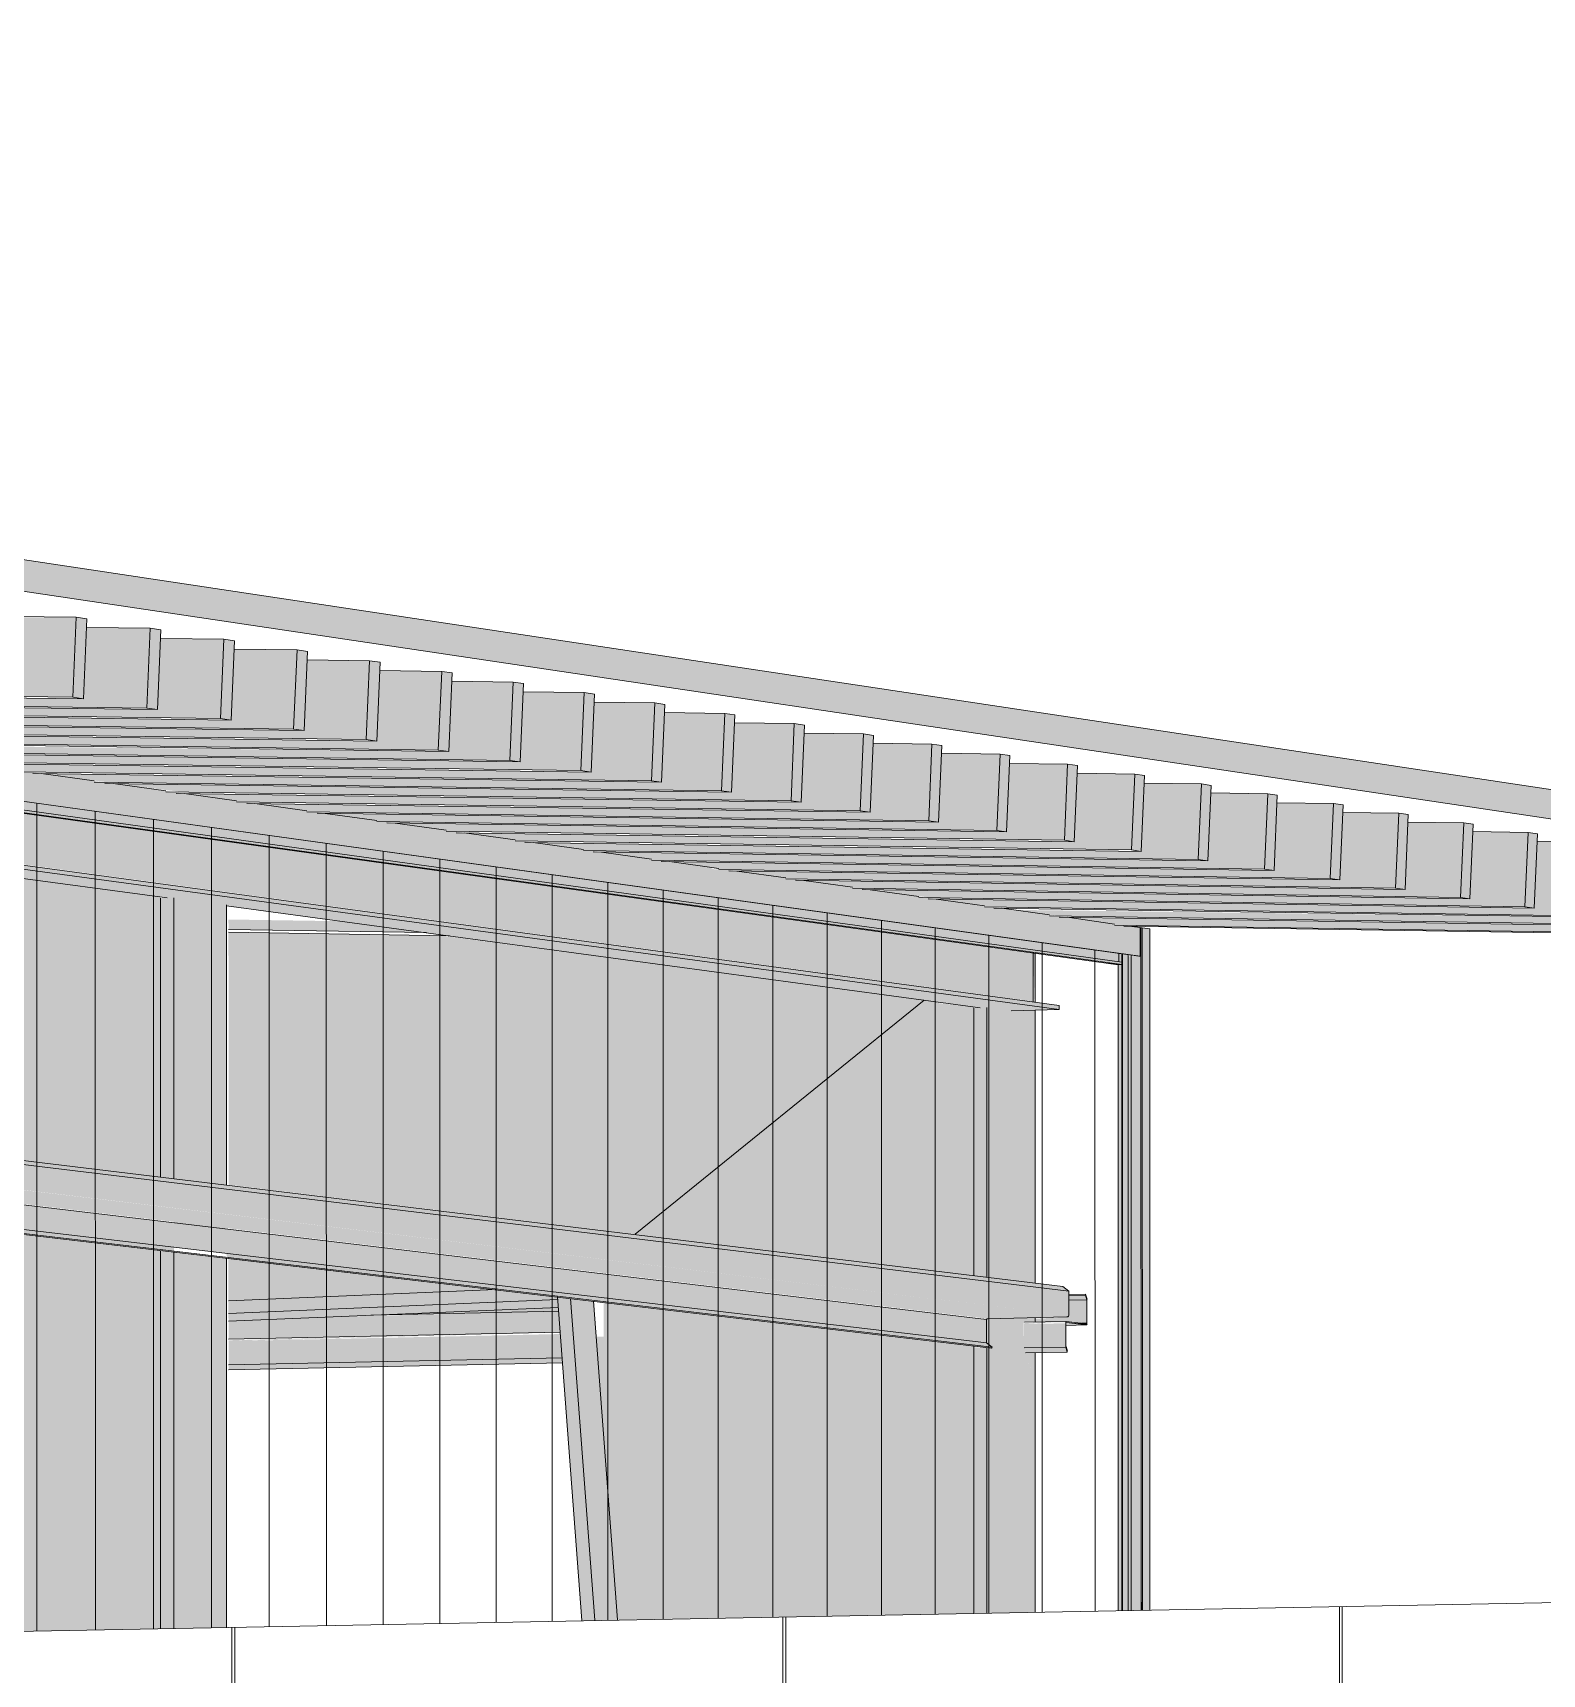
# Model space of a CAD drawing. Header units: inches. Extents: x 31156 to 31160, y -65 to 66.
# Drawn here: x 31156.5841 to 31156.61436, y 59.20596 to 59.23886 of the extents above; entities that cross this region are included whole.
import ezdxf

# ---------------------------------------------------------------- set-up
doc = ezdxf.new("R2010")
doc.units = ezdxf.units.IN
doc.header["$MEASUREMENT"] = 0
for name, color, linetype, lineweight in [('A-GLAZ-CURT', 52, 'Continuous', 9), ('A-GLAZ-CWMG', 51, 'Continuous', 9), ('A-ROOF', 132, 'Continuous', 13), ('A-WALL', 113, 'Continuous', 13), ('A-WALL-PATT', 111, 'Continuous', 13), ('L-SITE-WALL', 31, 'Continuous', 13), ('S-BEAM', 12, 'Continuous', 9), ('S-COLS', 52, 'Continuous', 9)]:
    doc.layers.add(name, color=color, linetype=linetype, lineweight=lineweight)

# ---------------------------------------------------------------- blocks, each defined once
blk = doc.blocks.new('FP_12-Looking North East')
at = {"layer": 'A-WALL-PATT', "lineweight": 9}
for p, q in [((31156.58418, 59.206831), (31156.584178, 59.223423)), ((31156.585354, 59.206853), (31156.585353, 59.22326)), ((31156.586522, 59.206875), (31156.58652, 59.223098)), ((31156.587683, 59.206897), (31156.587682, 59.222937)), ((31156.588838, 59.206919), (31156.588836, 59.222777)), ((31156.589986, 59.20694), (31156.589984, 59.222618)), ((31156.591127, 59.206962), (31156.591125, 59.22246)), ((31156.592262, 59.206983), (31156.59226, 59.222302)), ((31156.593391, 59.207005), (31156.593389, 59.222146)), ((31156.594513, 59.207026), (31156.594511, 59.22199)), ((31156.595629, 59.207047), (31156.595627, 59.221835)), ((31156.596739, 59.207068), (31156.596737, 59.221681)), ((31156.597842, 59.207089), (31156.597841, 59.221528)), ((31156.59894, 59.20711), (31156.598938, 59.221376)), ((31156.600031, 59.20713), (31156.60003, 59.221225)), ((31156.601116, 59.207151), (31156.601115, 59.221074)), ((31156.602196, 59.207171), (31156.602194, 59.220925)), ((31156.603269, 59.207191), (31156.603268, 59.220776)), ((31156.604337, 59.207212), (31156.604336, 59.220628)), ((31156.605399, 59.207232), (31156.605397, 59.22048))]:
    blk.add_line(p, q, dxfattribs=at)
blk = doc.blocks.new('FP_19-Looking North East')
at = {"layer": 'A-WALL-PATT', "lineweight": 9}
for p, q in [((31156.599139, 59.19633), (31156.599138, 59.207108)), ((31156.599197, 59.196387), (31156.599196, 59.207109)), ((31156.6103, 59.19654), (31156.610299, 59.207316)), ((31156.610358, 59.196484), (31156.610357, 59.207317)), ((31156.588092, 59.196234), (31156.588091, 59.206901)), ((31156.588149, 59.19618), (31156.588148, 59.206902))]:
    blk.add_line(p, q, dxfattribs=at)

msp = doc.modelspace()

# ---------------------------------------------------------------- hatches: boundary and pattern name
at = {"layer": 'A-GLAZ-CWMG', "lineweight": 5}
for points in [[(31156.605873, 59.220197), (31156.605873, 59.22041), (31156.246581, 59.270263), (31156.246581, 59.271184), (31156.246445, 59.271204), (31156.246446, 59.269843), (31156.604742, 59.220354)], [(31156.606304, 59.220355), (31156.606304, 59.220927), (31156.598019, 59.222088), (31156.597712, 59.2221), (31156.597712, 59.222131), (31156.540932, 59.23009), (31156.54061, 59.230093), (31156.54061, 59.230135), (31156.476231, 59.239131), (31156.476184, 59.239138), (31156.476184, 59.239165), (31156.431071, 59.245459), (31156.430894, 59.245484), (31156.430894, 59.245513), (31156.39032, 59.251168), (31156.390151, 59.251192), (31156.390151, 59.251223), (31156.387141, 59.251614), (31156.387043, 59.251634), (31156.387043, 59.251659), (31156.383929, 59.252064), (31156.383814, 59.25208), (31156.383814, 59.252111), (31156.380683, 59.252519), (31156.380595, 59.252531), (31156.380595, 59.252562), (31156.377402, 59.252978), (31156.377343, 59.253001), (31156.377343, 59.253018), (31156.374055, 59.253447), (31156.373891, 59.25347), (31156.373876, 59.253504), (31156.367426, 59.254376), (31156.367374, 59.254387), (31156.367374, 59.254415), (31156.364085, 59.254844), (31156.36398, 59.254867), (31156.36398, 59.254891), (31156.361278, 59.25527), (31156.361048, 59.25527), (31156.360548, 59.255353), (31156.360548, 59.255372), (31156.357815, 59.255755), (31156.357584, 59.255755), (31156.357078, 59.255843), (31156.357078, 59.255859), (31156.354314, 59.256246), (31156.354082, 59.256246), (31156.353571, 59.256339), (31156.353571, 59.25635), (31156.350774, 59.256742), (31156.350357, 59.256767), (31156.350024, 59.256841), (31156.350024, 59.256847), (31156.347195, 59.257244), (31156.346831, 59.257261), (31156.346438, 59.257348), (31156.346438, 59.25735), (31156.343575, 59.257751), (31156.343212, 59.257769), (31156.342812, 59.257825), (31156.342789, 59.257861), (31156.339915, 59.258264), (31156.33948, 59.258291), (31156.339145, 59.258338), (31156.339145, 59.258372), (31156.336213, 59.258783), (31156.335977, 59.258782), (31156.335436, 59.258858), (31156.335436, 59.258892), (31156.33247, 59.259308), (31156.332232, 59.259307), (31156.331685, 59.259384), (31156.331685, 59.259418), (31156.328683, 59.259838), (31156.328445, 59.259838), (31156.327892, 59.259915), (31156.327892, 59.259949), (31156.324853, 59.260375), (31156.324613, 59.260374), (31156.324054, 59.260453), (31156.324054, 59.260487), (31156.320978, 59.260918), (31156.320738, 59.260917), (31156.320172, 59.260997), (31156.320172, 59.261031), (31156.316923, 59.261467), (31156.316817, 59.261467), (31156.316245, 59.261547), (31156.316245, 59.261582), (31156.313092, 59.262024), (31156.312851, 59.262022), (31156.312271, 59.262104), (31156.312271, 59.262139), (31156.30908, 59.262586), (31156.308837, 59.262585), (31156.308161, 59.262679), (31156.308161, 59.262715), (31156.30502, 59.263155), (31156.304776, 59.263154), (31156.304183, 59.263237), (31156.304183, 59.263272), (31156.300911, 59.263731), (31156.300667, 59.26373), (31156.300066, 59.263814), (31156.300066, 59.263849), (31156.296753, 59.264314), (31156.296508, 59.264312), (31156.2959, 59.264397), (31156.2959, 59.264433), (31156.292545, 59.264904), (31156.292299, 59.264902), (31156.291684, 59.264988), (31156.291684, 59.265024), (31156.288286, 59.2655), (31156.288039, 59.265499), (31156.287416, 59.265586), (31156.287416, 59.265622), (31156.283975, 59.266105), (31156.283726, 59.266103), (31156.283096, 59.266191), (31156.283096, 59.266228), (31156.27961, 59.266716), (31156.279361, 59.266715), (31156.278723, 59.266804), (31156.278723, 59.266841), (31156.275192, 59.267336), (31156.274942, 59.267334), (31156.274296, 59.267424), (31156.274296, 59.267461), (31156.270719, 59.267963), (31156.270468, 59.267961), (31156.269814, 59.268052), (31156.269814, 59.268089), (31156.266189, 59.268598), (31156.265937, 59.268595), (31156.265276, 59.268688), (31156.265276, 59.268726), (31156.261603, 59.26924), (31156.26135, 59.269238), (31156.26068, 59.269332), (31156.26068, 59.26937), (31156.256958, 59.269891), (31156.256704, 59.269889), (31156.256026, 59.269984), (31156.256026, 59.270022), (31156.252254, 59.270551), (31156.252, 59.270548), (31156.251312, 59.270645), (31156.251312, 59.270683), (31156.24749, 59.271218), (31156.247234, 59.271216), (31156.246601, 59.271305), (31156.246601, 59.270239), (31156.605788, 59.220426)], [(31156.605934, 59.220186), (31156.605934, 59.220237), (31156.246445, 59.269935), (31156.246446, 59.269837), (31156.604723, 59.220354)], [(31156.606066, 59.207244), (31156.606455, 59.207252), (31156.606453, 59.220887), (31156.606305, 59.220896), (31156.606274, 59.220355), (31156.606064, 59.220354), (31156.606065, 59.20764)], [(31156.606348, 59.20725), (31156.606499, 59.207252), (31156.606498, 59.2209), (31156.606346, 59.220921), (31156.606348, 59.20764)], [(31156.606455, 59.207252), (31156.606483, 59.207252), (31156.606453, 59.220899), (31156.606453, 59.220887), (31156.606455, 59.20764)], [(31156.60586, 59.220184), (31156.605877, 59.220194), (31156.605477, 59.220237)], [(31156.605878, 59.207241), (31156.606066, 59.207244), (31156.606064, 59.220384), (31156.605877, 59.22041), (31156.605878, 59.20764)], [(31156.606278, 59.220354), (31156.606304, 59.220355), (31156.605933, 59.220402)], [(31156.605936, 59.207242), (31156.605949, 59.207242), (31156.605936, 59.20764)], [(31156.606322, 59.207249), (31156.606348, 59.20725), (31156.606322, 59.20764)]]:
    msp.add_hatch(color=256, dxfattribs=at).paths.add_polyline_path(points, flags=0)
h = msp.add_hatch(color=256, dxfattribs=at)
h.paths.add_polyline_path([(31156.605862, 59.207241), (31156.605936, 59.207242), (31156.605934, 59.220186), (31156.60586, 59.220184), (31156.605862, 59.20764)], flags=0)
h.paths.add_polyline_path([(31156.605934, 59.220237), (31156.605934, 59.220402), (31156.605873, 59.22041), (31156.605873, 59.220245)], flags=0)
at = {"layer": 'A-ROOF', "lineweight": 5}
msp.add_hatch(color=256, dxfattribs=at).paths.add_polyline_path([(31156.619106, 59.222424), (31156.619106, 59.223007), (31156.263376, 59.276546), (31156.263376, 59.275408), (31156.615254, 59.222998)], flags=0)
at = {"layer": 'S-BEAM', "lineweight": 5}
for points in [[(31156.604157, 59.219447), (31156.604157, 59.220421), (31156.246446, 59.269816), (31156.246447, 59.267948), (31156.602111, 59.219724)], [(31156.604681, 59.219283), (31156.604681, 59.219363), (31156.246446, 59.267925), (31156.246447, 59.267769), (31156.602109, 59.219631)], [(31156.603581, 59.219256), (31156.604681, 59.219283), (31156.246446, 59.267769), (31156.246448, 59.267433), (31156.295283, 59.260845), (31156.295486, 59.260855), (31156.298583, 59.260438), (31156.298587, 59.260399), (31156.34197, 59.254547), (31156.34217, 59.254555), (31156.344862, 59.254192), (31156.344867, 59.254156), (31156.382807, 59.249038), (31156.382993, 59.249046), (31156.385364, 59.248707), (31156.38537, 59.248693), (31156.603235, 59.219303)], [(31156.604873, 59.213641), (31156.604753, 59.213736), (31156.405446, 59.237875), (31156.405452, 59.237752), (31156.602107, 59.213975)], [(31156.604873, 59.213161), (31156.604873, 59.213641), (31156.405446, 59.237753), (31156.405452, 59.237027), (31156.602107, 59.213492)], [(31156.604834, 59.213123), (31156.604873, 59.213161), (31156.405446, 59.236998), (31156.405452, 59.236961), (31156.603332, 59.213302)], [(31156.603241, 59.213088), (31156.604834, 59.213123), (31156.405446, 59.236962), (31156.405455, 59.236623), (31156.603224, 59.21309)], [(31156.603224, 59.212604), (31156.603224, 59.213073), (31156.40545, 59.236597), (31156.405455, 59.235889), (31156.602176, 59.212727)], [(31156.5849, 59.225543), (31156.584968, 59.227147), (31156.583683, 59.227145), (31156.583623, 59.225728), (31156.5709, 59.22589), (31156.571948, 59.225715), (31156.584498, 59.225548)], [(31156.586387, 59.225328), (31156.586455, 59.226927), (31156.585181, 59.226943), (31156.58512, 59.225512), (31156.572428, 59.225676), (31156.573473, 59.225501), (31156.585188, 59.225344)], [(31156.587864, 59.225115), (31156.587932, 59.226708), (31156.586666, 59.226724), (31156.586606, 59.225298), (31156.573946, 59.225463), (31156.574987, 59.225289), (31156.586674, 59.225131)], [(31156.58933, 59.224904), (31156.589398, 59.226491), (31156.588141, 59.226507), (31156.588081, 59.225085), (31156.575452, 59.225252), (31156.576491, 59.225079), (31156.588892, 59.22491)], [(31156.590786, 59.224694), (31156.590853, 59.226276), (31156.589606, 59.226292), (31156.589545, 59.224874), (31156.576948, 59.225042), (31156.577984, 59.224869), (31156.588896, 59.22472)], [(31156.592231, 59.224486), (31156.592298, 59.226062), (31156.591059, 59.226078), (31156.590999, 59.224665), (31156.578433, 59.224834), (31156.579466, 59.224662), (31156.591067, 59.224502)], [(31156.593665, 59.224279), (31156.593732, 59.225849), (31156.592503, 59.225865), (31156.592443, 59.224456), (31156.580141, 59.224595), (31156.580938, 59.224456), (31156.593285, 59.224285)], [(31156.59509, 59.224074), (31156.595157, 59.225638), (31156.593936, 59.225655), (31156.593876, 59.22425), (31156.581372, 59.224422), (31156.582426, 59.224251), (31156.593943, 59.22409)], [(31156.596504, 59.22387), (31156.596571, 59.225429), (31156.595359, 59.225445), (31156.595299, 59.224045), (31156.582826, 59.224218), (31156.584007, 59.224045), (31156.595366, 59.223886)], [(31156.597909, 59.223668), (31156.597975, 59.225221), (31156.596772, 59.225237), (31156.596712, 59.223841), (31156.584272, 59.224016), (31156.585575, 59.223842), (31156.597678, 59.223671)], [(31156.599303, 59.223467), (31156.599369, 59.225015), (31156.598175, 59.225031), (31156.598115, 59.223639), (31156.585711, 59.223814), (31156.587129, 59.22364), (31156.598181, 59.223483)], [(31156.600688, 59.223267), (31156.600754, 59.22481), (31156.599567, 59.224826), (31156.599508, 59.223438), (31156.587139, 59.223614), (31156.588142, 59.223446), (31156.599574, 59.223283)], [(31156.602063, 59.223069), (31156.602129, 59.224606), (31156.600951, 59.224622), (31156.600891, 59.223239), (31156.588558, 59.223415), (31156.589552, 59.223249), (31156.600957, 59.223085)], [(31156.603429, 59.222872), (31156.603494, 59.224404), (31156.602324, 59.22442), (31156.602265, 59.223041), (31156.589966, 59.223218), (31156.590953, 59.223052), (31156.602331, 59.222888)], [(31156.604784, 59.222677), (31156.60485, 59.224203), (31156.603688, 59.224219), (31156.603629, 59.222844), (31156.591365, 59.223022), (31156.592345, 59.222858), (31156.603695, 59.222693)], [(31156.606131, 59.222483), (31156.606196, 59.224004), (31156.605042, 59.22402), (31156.604984, 59.222649), (31156.592755, 59.222827), (31156.593726, 59.222664), (31156.605049, 59.222499)], [(31156.607468, 59.22229), (31156.607533, 59.223806), (31156.606388, 59.223822), (31156.606329, 59.222455), (31156.594135, 59.222633), (31156.595099, 59.222472), (31156.606469, 59.222305)], [(31156.608796, 59.222099), (31156.608861, 59.223609), (31156.607723, 59.223625), (31156.607665, 59.222263), (31156.595505, 59.222441), (31156.596461, 59.222281), (31156.60773, 59.222115)], [(31156.610115, 59.221909), (31156.61018, 59.223414), (31156.60905, 59.22343), (31156.608992, 59.222072), (31156.596866, 59.222251), (31156.597844, 59.222098), (31156.597712, 59.222093), (31156.609056, 59.221924)], [(31156.611425, 59.22172), (31156.61149, 59.22322), (31156.610368, 59.223236), (31156.610309, 59.221882), (31156.598217, 59.222061), (31156.599159, 59.221903), (31156.610374, 59.221736)], [(31156.612727, 59.221532), (31156.612791, 59.223027), (31156.611676, 59.223043), (31156.611618, 59.221693), (31156.59956, 59.221873), (31156.600495, 59.221716), (31156.611682, 59.221548)], [(31156.614019, 59.221346), (31156.614083, 59.222836), (31156.612976, 59.222852), (31156.612918, 59.221506), (31156.600893, 59.221686), (31156.602105, 59.221526), (31156.612982, 59.221362)], [(31156.615302, 59.221161), (31156.615366, 59.222646), (31156.614267, 59.222662), (31156.614209, 59.22132), (31156.602218, 59.2215), (31156.603221, 59.221344), (31156.615255, 59.221162)], [(31156.616577, 59.220977), (31156.616641, 59.222457), (31156.615549, 59.222473), (31156.615491, 59.221135), (31156.603775, 59.221282), (31156.604677, 59.221159), (31156.615555, 59.220993)], [(31156.617843, 59.220795), (31156.617907, 59.22227), (31156.616822, 59.222286), (31156.616765, 59.220951), (31156.60484, 59.221133), (31156.605933, 59.220977), (31156.616828, 59.220811)], [(31156.591993, 59.220827), (31156.59032, 59.221054), (31156.588021, 59.221089), (31156.588028, 59.220888), (31156.590607, 59.220848)], [(31156.604159, 59.219435), (31156.604157, 59.219447), (31156.604157, 59.219435)], [(31156.604812, 59.212954), (31156.60523, 59.212963), (31156.604811, 59.213012)], [(31156.60523, 59.212963), (31156.60523, 59.212985), (31156.604821, 59.213012)], [(31156.60523, 59.212985), (31156.60523, 59.213), (31156.605218, 59.212987)]]:
    msp.add_hatch(color=256, dxfattribs=at).paths.add_polyline_path(points, flags=0)
h = msp.add_hatch(color=256, dxfattribs=at)
h.paths.add_polyline_path([(31156.603336, 59.212515), (31156.603224, 59.212604), (31156.587982, 59.214398), (31156.587988, 59.214319), (31156.603224, 59.212528)], flags=0)
h.paths.add_polyline_path([(31156.586929, 59.214444), (31156.586928, 59.214523), (31156.570356, 59.216474), (31156.570362, 59.216391), (31156.586927, 59.214444)], flags=0)
h.paths.add_polyline_path([(31156.569209, 59.216527), (31156.569208, 59.216609), (31156.551129, 59.218738), (31156.551135, 59.218651), (31156.569208, 59.216527)], flags=0)
h.paths.add_polyline_path([(31156.549875, 59.218799), (31156.549875, 59.218885), (31156.530073, 59.221217), (31156.530079, 59.221127), (31156.549874, 59.2188)], flags=0)
h.paths.add_polyline_path([(31156.528697, 59.221289), (31156.528696, 59.221379), (31156.506913, 59.223944), (31156.506919, 59.223849), (31156.528696, 59.221289)], flags=0)
h.paths.add_polyline_path([(31156.505396, 59.224028), (31156.505396, 59.224122), (31156.481319, 59.226957), (31156.481324, 59.226858), (31156.505396, 59.224028)], flags=0)
h.paths.add_polyline_path([(31156.479638, 59.227056), (31156.479637, 59.227155), (31156.452884, 59.230305), (31156.452889, 59.2302), (31156.479637, 59.227056)], flags=0)
h.paths.add_polyline_path([(31156.451011, 59.230421), (31156.45101, 59.230526), (31156.421107, 59.234047), (31156.421112, 59.233935), (31156.45101, 59.230421)], flags=0)
h.paths.add_polyline_path([(31156.419008, 59.234183), (31156.419007, 59.234294), (31156.40545, 59.23589), (31156.405455, 59.235776), (31156.419007, 59.234183)], flags=0)
h = msp.add_hatch(color=256, dxfattribs=at)
h.paths.add_polyline_path([(31156.603224, 59.213073), (31156.603224, 59.21309), (31156.603094, 59.213088)], flags=0)
h.paths.add_polyline_path([(31156.586929, 59.215011), (31156.586928, 59.215029), (31156.586928, 59.215011)], flags=0)
h.paths.add_polyline_path([(31156.569209, 59.217119), (31156.569208, 59.217138), (31156.569208, 59.217119)], flags=0)
h.paths.add_polyline_path([(31156.549876, 59.219418), (31156.549875, 59.219438), (31156.549875, 59.219418)], flags=0)
h.paths.add_polyline_path([(31156.528697, 59.221937), (31156.528696, 59.221958), (31156.528696, 59.221937)], flags=0)
h.paths.add_polyline_path([(31156.505397, 59.224709), (31156.505396, 59.224731), (31156.505396, 59.224709)], flags=0)
h.paths.add_polyline_path([(31156.479638, 59.227773), (31156.479637, 59.227796), (31156.479637, 59.227773)], flags=0)
h.paths.add_polyline_path([(31156.451011, 59.231178), (31156.45101, 59.231202), (31156.45101, 59.231178)], flags=0)
h.paths.add_polyline_path([(31156.419008, 59.234984), (31156.419007, 59.23501), (31156.419007, 59.234984)], flags=0)
h = msp.add_hatch(color=256, dxfattribs=at)
h.paths.add_polyline_path([(31156.603322, 59.212498), (31156.603336, 59.212515), (31156.601373, 59.212727)], flags=0)
h.paths.add_polyline_path([(31156.586929, 59.214424), (31156.586927, 59.214444), (31156.586927, 59.214424)], flags=0)
h.paths.add_polyline_path([(31156.569209, 59.216506), (31156.569208, 59.216527), (31156.569208, 59.216506)], flags=0)
h.paths.add_polyline_path([(31156.549875, 59.218778), (31156.549874, 59.2188), (31156.549874, 59.218778)], flags=0)
h.paths.add_polyline_path([(31156.528697, 59.221266), (31156.528696, 59.221289), (31156.528696, 59.221266)], flags=0)
h.paths.add_polyline_path([(31156.505493, 59.223993), (31156.505492, 59.224017), (31156.501103, 59.224509)], flags=0)
h.paths.add_polyline_path([(31156.479638, 59.227031), (31156.479637, 59.227056), (31156.479637, 59.227031)], flags=0)
h.paths.add_polyline_path([(31156.451011, 59.230395), (31156.45101, 59.230421), (31156.45101, 59.230395)], flags=0)
h.paths.add_polyline_path([(31156.419008, 59.234155), (31156.419007, 59.234183), (31156.419007, 59.234155)], flags=0)
at = {"layer": 'S-BEAM'}
for points in [[(31156.585116, 59.225511), (31156.585184, 59.227115), (31156.584968, 59.227145), (31156.5849, 59.225543)], [(31156.586602, 59.225297), (31156.58667, 59.226895), (31156.586455, 59.226927), (31156.586387, 59.225328)], [(31156.588077, 59.225085), (31156.588145, 59.226677), (31156.587932, 59.226708), (31156.587864, 59.225115)], [(31156.589542, 59.224874), (31156.589609, 59.22646), (31156.589398, 59.226491), (31156.58933, 59.224904)], [(31156.590996, 59.224664), (31156.591063, 59.226244), (31156.590853, 59.226276), (31156.590786, 59.224694)], [(31156.592439, 59.224456), (31156.592507, 59.226031), (31156.592298, 59.226062), (31156.592231, 59.224486)], [(31156.593873, 59.224249), (31156.59394, 59.225819), (31156.593732, 59.225849), (31156.593665, 59.224279)], [(31156.595296, 59.224044), (31156.595362, 59.225608), (31156.595157, 59.225638), (31156.59509, 59.224074)], [(31156.596709, 59.223841), (31156.596775, 59.225399), (31156.596571, 59.225429), (31156.596504, 59.22387)], [(31156.598112, 59.223639), (31156.598178, 59.225191), (31156.597975, 59.225221), (31156.597909, 59.223668)], [(31156.599505, 59.223438), (31156.599571, 59.224985), (31156.599369, 59.225015), (31156.599303, 59.223467)], [(31156.600888, 59.223238), (31156.600954, 59.22478), (31156.600754, 59.22481), (31156.600688, 59.223267)], [(31156.602262, 59.22304), (31156.602328, 59.224577), (31156.602129, 59.224606), (31156.602063, 59.223069)], [(31156.603626, 59.222844), (31156.603691, 59.224375), (31156.603494, 59.224404), (31156.603429, 59.222872)], [(31156.60498, 59.222649), (31156.605046, 59.224174), (31156.60485, 59.224203), (31156.604784, 59.222677)], [(31156.606326, 59.222455), (31156.606391, 59.223975), (31156.606196, 59.224004), (31156.606131, 59.222483)], [(31156.607662, 59.222262), (31156.607727, 59.223777), (31156.607533, 59.223806), (31156.607468, 59.22229)], [(31156.608988, 59.222071), (31156.609053, 59.223581), (31156.608861, 59.223609), (31156.608796, 59.222099)], [(31156.610306, 59.221881), (31156.610371, 59.223386), (31156.61018, 59.223414), (31156.610115, 59.221909)], [(31156.611615, 59.221693), (31156.611679, 59.223192), (31156.61149, 59.22322), (31156.611425, 59.22172)], [(31156.612915, 59.221505), (31156.612979, 59.223), (31156.612791, 59.223027), (31156.612727, 59.221532)], [(31156.614206, 59.221319), (31156.61427, 59.222809), (31156.614083, 59.222836), (31156.614019, 59.221346)]]:
    msp.add_hatch(color=256, dxfattribs=at).paths.add_polyline_path(points, flags=0)
at = {"layer": 'S-BEAM', "lineweight": 5}
h = msp.add_hatch(color=256, dxfattribs=at)
h.paths.add_polyline_path([(31156.462378, 59.210664), (31156.466524, 59.210844), (31156.468208, 59.213275), (31156.453785, 59.212633), (31156.453785, 59.212411), (31156.45374, 59.212473), (31156.453719, 59.212608), (31156.453699, 59.212447), (31156.45371, 59.212418), (31156.453695, 59.212355), (31156.453604, 59.212321), (31156.453595, 59.212271), (31156.453586, 59.212242), (31156.453663, 59.212224), (31156.453663, 59.211845), (31156.453902, 59.211835), (31156.453869, 59.211528), (31156.45375, 59.211526), (31156.45375, 59.211449), (31156.453663, 59.211427), (31156.453679, 59.21142), (31156.462362, 59.210666)], flags=0)
h.paths.add_polyline_path([(31156.46662, 59.210848), (31156.470404, 59.211013), (31156.470237, 59.213365), (31156.468304, 59.213279), (31156.466713, 59.210982)], flags=0)
h.paths.add_polyline_path([(31156.453481, 59.211437), (31156.453468, 59.211452), (31156.45348, 59.211437)], flags=0)
h.paths.add_polyline_path([(31156.453393, 59.211444), (31156.453393, 59.211518), (31156.453129, 59.211512), (31156.453155, 59.211465)], flags=0)
h.paths.add_polyline_path([(31156.481531, 59.211495), (31156.489974, 59.211862), (31156.490651, 59.213205), (31156.482874, 59.213928), (31156.481531, 59.213868), (31156.481531, 59.212248)], flags=0)
h.paths.add_polyline_path([(31156.453916, 59.211529), (31156.453874, 59.211571), (31156.45389, 59.211552), (31156.453911, 59.211534)], flags=0)
h.paths.add_polyline_path([(31156.453129, 59.211864), (31156.453481, 59.211875), (31156.453501, 59.21224), (31156.453485, 59.212265), (31156.453431, 59.212282), (31156.453405, 59.212374), (31156.453321, 59.212404), (31156.453323, 59.212434), (31156.453356, 59.212443), (31156.453352, 59.212613), (31156.453307, 59.212611), (31156.453197, 59.212498), (31156.453129, 59.212461), (31156.453129, 59.211875)], flags=0)
h.paths.add_polyline_path([(31156.49051, 59.211885), (31156.495996, 59.212123), (31156.495102, 59.212791), (31156.491152, 59.213159), (31156.490591, 59.212045)], flags=0)
h.paths.add_polyline_path([(31156.496082, 59.212126), (31156.496244, 59.212134), (31156.496204, 59.212689), (31156.495206, 59.212782), (31156.49592, 59.212247)], flags=0)
h.paths.add_polyline_path([(31156.453762, 59.21233), (31156.453768, 59.212411), (31156.453785, 59.212391)], flags=0)
h.paths.add_polyline_path([(31156.453597, 59.212454), (31156.453624, 59.212456), (31156.453597, 59.212456)], flags=0)
h.paths.add_polyline_path([(31156.453469, 59.212567), (31156.453479, 59.21257), (31156.453469, 59.21257)], flags=0)
h.paths.add_polyline_path([(31156.453517, 59.212568), (31156.453624, 59.21257), (31156.453595, 59.212624), (31156.453517, 59.212621), (31156.453517, 59.21257)], flags=0)
h.paths.add_polyline_path([(31156.553871, 59.214634), (31156.56025, 59.21491), (31156.560068, 59.217367), (31156.551217, 59.216972), (31156.551223, 59.214924)], flags=0)
h.paths.add_polyline_path([(31156.570399, 59.215351), (31156.576754, 59.215626), (31156.570399, 59.216377), (31156.570399, 59.215448)], flags=0)
h.paths.add_polyline_path([(31156.540712, 59.216077), (31156.540681, 59.216503), (31156.538018, 59.216372), (31156.54039, 59.216112)], flags=0)
h.paths.add_polyline_path([(31156.580577, 59.216669), (31156.585951, 59.221635), (31156.575782, 59.223009), (31156.570399, 59.223088), (31156.570406, 59.217907), (31156.578051, 59.216977), (31156.577986, 59.217871), (31156.578239, 59.218079), (31156.578818, 59.218007), (31156.578901, 59.216873), (31156.580164, 59.216719)], flags=0)
h = msp.add_hatch(color=256, dxfattribs=at)
h.paths.add_polyline_path([(31156.468918, 59.210175), (31156.47049, 59.210209), (31156.470462, 59.210605), (31156.466335, 59.210399), (31156.467151, 59.210328)], flags=0)
h.paths.add_polyline_path([(31156.466247, 59.210407), (31156.466254, 59.210423), (31156.46612, 59.210418)], flags=0)
h.paths.add_polyline_path([(31156.481561, 59.210446), (31156.489376, 59.210617), (31156.489791, 59.21144), (31156.481561, 59.211084), (31156.481561, 59.210609)], flags=0)
h.paths.add_polyline_path([(31156.489904, 59.210624), (31156.496375, 59.210763), (31156.496306, 59.211721), (31156.490326, 59.211463), (31156.489925, 59.210667)], flags=0)
h.paths.add_polyline_path([(31156.507121, 59.210992), (31156.513144, 59.211121), (31156.50712, 59.211681), (31156.507121, 59.21128)], flags=0)
h.paths.add_polyline_path([(31156.57044, 59.212705), (31156.578379, 59.21304), (31156.578217, 59.215258), (31156.57044, 59.214922), (31156.57044, 59.212729)], flags=0)
h.paths.add_polyline_path([(31156.588023, 59.213446), (31156.593382, 59.213672), (31156.588023, 59.214305), (31156.588023, 59.2135)], flags=0)
h.paths.add_polyline_path([(31156.560362, 59.213931), (31156.560314, 59.214485), (31156.556721, 59.21433), (31156.560314, 59.213936)], flags=0)
h.paths.add_polyline_path([(31156.597058, 59.214673), (31156.602257, 59.219436), (31156.592304, 59.220767), (31156.588023, 59.220833), (31156.58803, 59.215772), (31156.58897, 59.215657)], flags=0)
h = msp.add_hatch(color=256, dxfattribs=at)
h.paths.add_polyline_path([(31156.466697, 59.210127), (31156.468899, 59.210174), (31156.466332, 59.210397), (31156.466177, 59.210173), (31156.466253, 59.210166)], flags=0)
h.paths.add_polyline_path([(31156.466089, 59.21018), (31156.466245, 59.210405), (31156.466104, 59.210417), (31156.464385, 59.210328), (31156.464572, 59.210312)], flags=0)
h.paths.add_polyline_path([(31156.570439, 59.212456), (31156.578396, 59.212791), (31156.578377, 59.21304), (31156.570439, 59.212705), (31156.570439, 59.212509)], flags=0)
h.paths.add_polyline_path([(31156.588022, 59.213195), (31156.594948, 59.213487), (31156.593381, 59.213672), (31156.588022, 59.213446), (31156.588022, 59.21321)], flags=0)
h = msp.add_hatch(color=256, dxfattribs=at)
h.paths.add_polyline_path([(31156.570441, 59.212348), (31156.575259, 59.212521), (31156.576304, 59.212547), (31156.578409, 59.212635), (31156.578396, 59.212791), (31156.570439, 59.212456), (31156.570441, 59.212366)], flags=0)
h.paths.add_polyline_path([(31156.588025, 59.213038), (31156.594638, 59.213316), (31156.594624, 59.213473), (31156.588022, 59.213195), (31156.588024, 59.213074)], flags=0)
h = msp.add_hatch(color=256, dxfattribs=at)
h.paths.add_polyline_path([(31156.575825, 59.212414), (31156.578422, 59.21247), (31156.57841, 59.212635), (31156.575825, 59.212521)], flags=0)
h.paths.add_polyline_path([(31156.588025, 59.212675), (31156.594676, 59.212817), (31156.594644, 59.213239), (31156.590055, 59.213124), (31156.588025, 59.213038), (31156.588025, 59.212728)], flags=0)
h.paths.add_polyline_path([(31156.605129, 59.212997), (31156.605234, 59.213), (31156.605234, 59.213468), (31156.604876, 59.21346), (31156.604857, 59.213128), (31156.604837, 59.213123), (31156.6042, 59.213087), (31156.604206, 59.213021), (31156.605006, 59.213012)], flags=0)
h = msp.add_hatch(color=256, dxfattribs=at)
h.paths.add_polyline_path([(31156.59088, 59.213158), (31156.594644, 59.213239), (31156.594638, 59.213316), (31156.590979, 59.213162)], flags=0)
h.paths.add_polyline_path([(31156.604876, 59.21346), (31156.605234, 59.213468), (31156.605206, 59.213562), (31156.604876, 59.213555)], flags=0)
h = msp.add_hatch(color=256, dxfattribs=at)
h.paths.add_polyline_path([(31156.57623, 59.211915), (31156.578458, 59.211962), (31156.578423, 59.212434), (31156.574214, 59.212312), (31156.575098, 59.212184), (31156.576082, 59.211961)], flags=0)
h.paths.add_polyline_path([(31156.588024, 59.212164), (31156.594713, 59.212306), (31156.594678, 59.212781), (31156.588024, 59.212639)], flags=0)
h.paths.add_polyline_path([(31156.603977, 59.212502), (31156.604811, 59.212519), (31156.604811, 59.212997), (31156.603977, 59.21298), (31156.603977, 59.212728)], flags=0)
h = msp.add_hatch(color=256, dxfattribs=at)
h.paths.add_polyline_path([(31156.575258, 59.212366), (31156.578421, 59.212465), (31156.578421, 59.21247), (31156.575258, 59.212383)], flags=0)
h.paths.add_polyline_path([(31156.588024, 59.212639), (31156.594675, 59.212813), (31156.594675, 59.212817), (31156.588024, 59.212656)], flags=0)
h.paths.add_polyline_path([(31156.603977, 59.21298), (31156.604816, 59.21303), (31156.604821, 59.213034), (31156.603978, 59.212998)], flags=0)
h = msp.add_hatch(color=256, dxfattribs=at)
h.paths.add_polyline_path([(31156.576535, 59.211821), (31156.578465, 59.211862), (31156.578458, 59.211962), (31156.576286, 59.211898), (31156.576443, 59.21185)], flags=0)
h.paths.add_polyline_path([(31156.588024, 59.212064), (31156.594721, 59.212205), (31156.594713, 59.212306), (31156.588024, 59.212164)], flags=0)
h.paths.add_polyline_path([(31156.604007, 59.212401), (31156.604842, 59.212418), (31156.604811, 59.212519), (31156.603978, 59.212498)], flags=0)
at = {"layer": 'S-COLS', "lineweight": 5}
h = msp.add_hatch(color=256, dxfattribs=at)
h.paths.add_polyline_path([(31156.583002, 59.20681), (31156.586661, 59.206878), (31156.586659, 59.214456), (31156.578992, 59.215362), (31156.578992, 59.214503), (31156.57928, 59.210543), (31156.579621, 59.210319), (31156.580703, 59.209483), (31156.58125, 59.209004), (31156.582058, 59.208126), (31156.582806, 59.207118), (31156.582931, 59.206921)], flags=0)
h.paths.add_polyline_path([(31156.58666, 59.215928), (31156.586659, 59.221539), (31156.58356, 59.221959), (31156.578737, 59.218017), (31156.578819, 59.216883), (31156.586659, 59.215928)], flags=0)
h = msp.add_hatch(color=256, dxfattribs=at)
h.paths.add_polyline_path([(31156.58666, 59.206878), (31156.58693, 59.206883), (31156.586929, 59.214424), (31156.586659, 59.214456), (31156.58666, 59.207025)], flags=0)
h.paths.add_polyline_path([(31156.586929, 59.215895), (31156.586928, 59.221524), (31156.586658, 59.221518), (31156.586659, 59.215928)], flags=0)
h = msp.add_hatch(color=256, dxfattribs=at)
h.paths.add_polyline_path([(31156.58693, 59.206883), (31156.587983, 59.206903), (31156.587982, 59.2143), (31156.586929, 59.214424), (31156.58693, 59.207636)], flags=0)
h.paths.add_polyline_path([(31156.587982, 59.214398), (31156.587982, 59.214904), (31156.586929, 59.215029), (31156.586929, 59.214522)], flags=0)
h.paths.add_polyline_path([(31156.587982, 59.215768), (31156.587981, 59.221382), (31156.586928, 59.221524), (31156.586929, 59.215895)], flags=0)
h = msp.add_hatch(color=256, dxfattribs=at)
h.paths.add_polyline_path([(31156.603229, 59.207191), (31156.6042, 59.207209), (31156.604199, 59.211775), (31156.603977, 59.212498), (31156.603965, 59.212997), (31156.603985, 59.213016), (31156.604199, 59.213034), (31156.604199, 59.213109), (31156.603229, 59.213088), (31156.603229, 59.2126), (31156.603322, 59.212498), (31156.603229, 59.212498), (31156.603229, 59.20764)], flags=0)
h.paths.add_polyline_path([(31156.604199, 59.211775), (31156.604199, 59.212405), (31156.604007, 59.212401)], flags=0)
h.paths.add_polyline_path([(31156.604199, 59.213804), (31156.604198, 59.219271), (31156.60354, 59.219283), (31156.603228, 59.219325), (31156.603228, 59.213921), (31156.603337, 59.213908)], flags=0)
h.paths.add_polyline_path([(31156.604198, 59.21943), (31156.604198, 59.220415), (31156.604158, 59.220421), (31156.604187, 59.219431)], flags=0)
h = msp.add_hatch(color=256, dxfattribs=at)
h.paths.add_polyline_path([(31156.595823, 59.207053), (31156.602969, 59.207186), (31156.602968, 59.21254), (31156.595548, 59.213416), (31156.595548, 59.212728), (31156.595396, 59.212728), (31156.595779, 59.20764)], flags=0)
h.paths.add_polyline_path([(31156.602969, 59.213953), (31156.602968, 59.219339), (31156.601943, 59.219447), (31156.596177, 59.21478), (31156.602968, 59.213953)], flags=0)
h = msp.add_hatch(color=256, dxfattribs=at)
h.paths.add_polyline_path([(31156.602968, 59.207186), (31156.603229, 59.207191), (31156.603224, 59.212509), (31156.602968, 59.212515), (31156.602968, 59.20764)], flags=0)
h.paths.add_polyline_path([(31156.603228, 59.213921), (31156.603228, 59.219325), (31156.602967, 59.219318), (31156.602968, 59.213953), (31156.603227, 59.213921)], flags=0)
for points in [[(31156.595108, 59.207039), (31156.595368, 59.207044), (31156.594882, 59.213495), (31156.594619, 59.213526), (31156.595063, 59.20764)], [(31156.595368, 59.207044), (31156.595823, 59.207053), (31156.595342, 59.213441), (31156.594883, 59.213483), (31156.595323, 59.20764)]]:
    msp.add_hatch(color=256, dxfattribs=at).paths.add_polyline_path(points, flags=0)

# ---------------------------------------------------------------- linework, layer by layer
at = {"layer": 'A-GLAZ-CWMG'}
for p, q in [((31156.606278, 59.220354), (31156.246559, 59.270237)), ((31156.606304, 59.220355), (31156.246601, 59.270239)), ((31156.605934, 59.220237), (31156.246445, 59.269935)), ((31156.605934, 59.220186), (31156.246445, 59.269838)), ((31156.60586, 59.220184), (31156.246445, 59.269814)), ((31156.585333, 59.223866), (31156.584269, 59.224015)), ((31156.586764, 59.223666), (31156.585708, 59.223814)), ((31156.588184, 59.223467), (31156.587136, 59.223614)), ((31156.589595, 59.223269), (31156.588555, 59.223415)), ((31156.590996, 59.223073), (31156.589964, 59.223217)), ((31156.592387, 59.222878), (31156.591363, 59.223021)), ((31156.593769, 59.222684), (31156.592752, 59.222826)), ((31156.595141, 59.222492), (31156.594132, 59.222633)), ((31156.596504, 59.222301), (31156.595502, 59.222441)), ((31156.597857, 59.222111), (31156.596863, 59.22225)), ((31156.599201, 59.221923), (31156.598215, 59.222061)), ((31156.600536, 59.221735), (31156.599557, 59.221873)), ((31156.601863, 59.22155), (31156.600891, 59.221686)), ((31156.60318, 59.221365), (31156.602215, 59.2215)), ((31156.604488, 59.221182), (31156.60353, 59.221316)), ((31156.605788, 59.220999), (31156.604837, 59.221133)), ((31156.606304, 59.220927), (31156.606135, 59.220951)), ((31156.606304, 59.220927), (31156.606304, 59.220355)), ((31156.60632, 59.22092), (31156.606346, 59.220921)), ((31156.606322, 59.207249), (31156.60632, 59.22092)), ((31156.606346, 59.220921), (31156.606498, 59.2209)), ((31156.606348, 59.20725), (31156.606346, 59.220921)), ((31156.606499, 59.207252), (31156.606498, 59.2209)), ((31156.605862, 59.207241), (31156.60586, 59.220196)), ((31156.605934, 59.220186), (31156.60586, 59.220184)), ((31156.605873, 59.220415), (31156.605873, 59.220245)), ((31156.605936, 59.207242), (31156.605934, 59.220406)), ((31156.605934, 59.220237), (31156.605934, 59.220186)), ((31156.605949, 59.207242), (31156.605948, 59.220404)), ((31156.606066, 59.207244), (31156.606064, 59.220388)), ((31156.606304, 59.220355), (31156.606278, 59.220354))]:
    msp.add_line(p, q, dxfattribs=at)
at = {"layer": 'A-ROOF'}
for p, q in [((31156.263376, 59.276546), (31156.619106, 59.223007)), ((31156.619106, 59.222424), (31156.263376, 59.275408))]:
    msp.add_line(p, q, dxfattribs=at)
at = {"layer": 'A-WALL'}
msp.add_line((31156.606125, 59.22038), (31156.606126, 59.207245), dxfattribs=at)
at = {"layer": 'L-SITE-WALL'}
msp.add_line((31156.671247, 59.208456), (31156.570526, 59.206573), dxfattribs=at)
at = {"layer": 'S-BEAM'}
for p, q in [((31156.246446, 59.267925), (31156.604681, 59.219363)), ((31156.246446, 59.267769), (31156.604681, 59.219283)), ((31156.405446, 59.237875), (31156.604753, 59.213736)), ((31156.405446, 59.237753), (31156.604873, 59.213641)), ((31156.40545, 59.236597), (31156.603224, 59.213073)), ((31156.405449, 59.235777), (31156.603336, 59.212515)), ((31156.405449, 59.235748), (31156.603322, 59.212498)), ((31156.40545, 59.23589), (31156.603224, 59.212604)), ((31156.583684, 59.227163), (31156.584968, 59.227147)), ((31156.584968, 59.227147), (31156.5849, 59.225543)), ((31156.585184, 59.227115), (31156.584968, 59.227147)), ((31156.585116, 59.225511), (31156.585184, 59.227115)), ((31156.585181, 59.226943), (31156.586455, 59.226927)), ((31156.586455, 59.226927), (31156.586387, 59.225328)), ((31156.58667, 59.226895), (31156.586455, 59.226927)), ((31156.586602, 59.225297), (31156.58667, 59.226895)), ((31156.586666, 59.226724), (31156.587932, 59.226708)), ((31156.587932, 59.226708), (31156.587864, 59.225115)), ((31156.588145, 59.226677), (31156.587932, 59.226708)), ((31156.588077, 59.225085), (31156.588145, 59.226677)), ((31156.588141, 59.226507), (31156.589398, 59.226491)), ((31156.589398, 59.226491), (31156.58933, 59.224904)), ((31156.589609, 59.22646), (31156.589398, 59.226491)), ((31156.589542, 59.224874), (31156.589609, 59.22646)), ((31156.589606, 59.226292), (31156.590853, 59.226276)), ((31156.590853, 59.226276), (31156.590786, 59.224694)), ((31156.591063, 59.226244), (31156.590853, 59.226276)), ((31156.590996, 59.224664), (31156.591063, 59.226244)), ((31156.591059, 59.226078), (31156.592298, 59.226062)), ((31156.592298, 59.226062), (31156.592231, 59.224486)), ((31156.592507, 59.226031), (31156.592298, 59.226062)), ((31156.592439, 59.224456), (31156.592507, 59.226031)), ((31156.592503, 59.225865), (31156.593732, 59.225849)), ((31156.593732, 59.225849), (31156.593665, 59.224279)), ((31156.59394, 59.225819), (31156.593732, 59.225849)), ((31156.593873, 59.224249), (31156.59394, 59.225819)), ((31156.571992, 59.225715), (31156.5849, 59.225543)), ((31156.572214, 59.225683), (31156.585116, 59.225511)), ((31156.573517, 59.225501), (31156.586387, 59.225328)), ((31156.573737, 59.22547), (31156.586602, 59.225297)), ((31156.5849, 59.225543), (31156.585116, 59.225511)), ((31156.593936, 59.225655), (31156.595157, 59.225638)), ((31156.595157, 59.225638), (31156.59509, 59.224074)), ((31156.595362, 59.225608), (31156.595157, 59.225638)), ((31156.595296, 59.224044), (31156.595362, 59.225608)), ((31156.595359, 59.225445), (31156.596571, 59.225429)), ((31156.575031, 59.225289), (31156.587864, 59.225115)), ((31156.57525, 59.225258), (31156.588077, 59.225085)), ((31156.586387, 59.225328), (31156.586602, 59.225297)), ((31156.587864, 59.225115), (31156.588077, 59.225085)), ((31156.596571, 59.225429), (31156.596504, 59.22387)), ((31156.596775, 59.225399), (31156.596571, 59.225429)), ((31156.596709, 59.223841), (31156.596775, 59.225399)), ((31156.596772, 59.225237), (31156.597975, 59.225221)), ((31156.597975, 59.225221), (31156.597909, 59.223668)), ((31156.598178, 59.225191), (31156.597975, 59.225221)), ((31156.598112, 59.223639), (31156.598178, 59.225191)), ((31156.576535, 59.225078), (31156.58933, 59.224904)), ((31156.576752, 59.225048), (31156.589542, 59.224874)), ((31156.578027, 59.224869), (31156.590786, 59.224694)), ((31156.578243, 59.224839), (31156.590996, 59.224664)), ((31156.58933, 59.224904), (31156.589542, 59.224874)), ((31156.598175, 59.225031), (31156.599369, 59.225015)), ((31156.599369, 59.225015), (31156.599303, 59.223467)), ((31156.599571, 59.224985), (31156.599369, 59.225015)), ((31156.599505, 59.223438), (31156.599571, 59.224985)), ((31156.599567, 59.224826), (31156.600754, 59.22481)), ((31156.600754, 59.22481), (31156.600688, 59.223267)), ((31156.600954, 59.22478), (31156.600754, 59.22481)), ((31156.579509, 59.224661), (31156.592231, 59.224486)), ((31156.579724, 59.224631), (31156.592439, 59.224456)), ((31156.580981, 59.224455), (31156.593665, 59.224279)), ((31156.590786, 59.224694), (31156.590996, 59.224664)), ((31156.592231, 59.224486), (31156.592439, 59.224456)), ((31156.600888, 59.223238), (31156.600954, 59.22478)), ((31156.600951, 59.224622), (31156.602129, 59.224606)), ((31156.602129, 59.224606), (31156.602063, 59.223069)), ((31156.602328, 59.224577), (31156.602129, 59.224606)), ((31156.602262, 59.22304), (31156.602328, 59.224577)), ((31156.581194, 59.224425), (31156.593873, 59.224249)), ((31156.582442, 59.22425), (31156.59509, 59.224074)), ((31156.582653, 59.224221), (31156.595296, 59.224044)), ((31156.593665, 59.224279), (31156.593873, 59.224249)), ((31156.602324, 59.22442), (31156.603494, 59.224404)), ((31156.603494, 59.224404), (31156.603429, 59.222872)), ((31156.603691, 59.224375), (31156.603494, 59.224404)), ((31156.603626, 59.222844), (31156.603691, 59.224375)), ((31156.603688, 59.224219), (31156.60485, 59.224203)), ((31156.60485, 59.224203), (31156.604784, 59.222677)), ((31156.605046, 59.224174), (31156.60485, 59.224203)), ((31156.60498, 59.222649), (31156.605046, 59.224174)), ((31156.583893, 59.224047), (31156.596504, 59.22387)), ((31156.584102, 59.224018), (31156.596709, 59.223841)), ((31156.585333, 59.223845), (31156.597909, 59.223668)), ((31156.585542, 59.223816), (31156.598112, 59.223639)), ((31156.59509, 59.224074), (31156.595296, 59.224044)), ((31156.596504, 59.22387), (31156.596709, 59.223841)), ((31156.605042, 59.22402), (31156.606196, 59.224004)), ((31156.606196, 59.224004), (31156.606131, 59.222483)), ((31156.606391, 59.223975), (31156.606196, 59.224004)), ((31156.606326, 59.222455), (31156.606391, 59.223975)), ((31156.606388, 59.223822), (31156.607533, 59.223806)), ((31156.607533, 59.223806), (31156.607468, 59.22229)), ((31156.607727, 59.223777), (31156.607533, 59.223806)), ((31156.570355, 59.223738), (31156.586791, 59.221521)), ((31156.586764, 59.223645), (31156.599303, 59.223467)), ((31156.586971, 59.223616), (31156.599505, 59.223438)), ((31156.597909, 59.223668), (31156.598112, 59.223639)), ((31156.599303, 59.223467), (31156.599505, 59.223438)), ((31156.607662, 59.222262), (31156.607727, 59.223777)), ((31156.607723, 59.223625), (31156.608861, 59.223609)), ((31156.608861, 59.223609), (31156.608796, 59.222099)), ((31156.609053, 59.223581), (31156.608861, 59.223609)), ((31156.608988, 59.222071), (31156.609053, 59.223581)), ((31156.588184, 59.223446), (31156.600688, 59.223267)), ((31156.58839, 59.223417), (31156.600888, 59.223238)), ((31156.589595, 59.223248), (31156.602063, 59.223069)), ((31156.589799, 59.22322), (31156.602262, 59.22304)), ((31156.600688, 59.223267), (31156.600888, 59.223238)), ((31156.60905, 59.22343), (31156.61018, 59.223414)), ((31156.61018, 59.223414), (31156.610115, 59.221909)), ((31156.610371, 59.223386), (31156.61018, 59.223414)), ((31156.610306, 59.221881), (31156.610371, 59.223386)), ((31156.610368, 59.223236), (31156.61149, 59.22322)), ((31156.61149, 59.22322), (31156.611425, 59.22172)), ((31156.611679, 59.223192), (31156.61149, 59.22322)), ((31156.611615, 59.221693), (31156.611679, 59.223192)), ((31156.590996, 59.223052), (31156.603429, 59.222872)), ((31156.591198, 59.223024), (31156.603626, 59.222844)), ((31156.592387, 59.222857), (31156.604784, 59.222677)), ((31156.592588, 59.222829), (31156.60498, 59.222649)), ((31156.602063, 59.223069), (31156.602262, 59.22304)), ((31156.603429, 59.222872), (31156.603626, 59.222844)), ((31156.611676, 59.223043), (31156.612791, 59.223027)), ((31156.612791, 59.223027), (31156.612727, 59.221532)), ((31156.612979, 59.223), (31156.612791, 59.223027)), ((31156.612915, 59.221505), (31156.612979, 59.223)), ((31156.612976, 59.222852), (31156.614083, 59.222836)), ((31156.614083, 59.222836), (31156.614019, 59.221346)), ((31156.61427, 59.222809), (31156.614083, 59.222836)), ((31156.614206, 59.221319), (31156.61427, 59.222809)), ((31156.593769, 59.222663), (31156.606131, 59.222483)), ((31156.593968, 59.222635), (31156.606326, 59.222455)), ((31156.604784, 59.222677), (31156.60498, 59.222649)), ((31156.606131, 59.222483), (31156.606326, 59.222455)), ((31156.614267, 59.222662), (31156.615366, 59.222646)), ((31156.595141, 59.222471), (31156.607468, 59.22229)), ((31156.595339, 59.222443), (31156.607662, 59.222262)), ((31156.596504, 59.22228), (31156.608796, 59.222099)), ((31156.5967, 59.222253), (31156.608988, 59.222071)), ((31156.607468, 59.22229), (31156.607662, 59.222262)), ((31156.597857, 59.222091), (31156.610115, 59.221909)), ((31156.598053, 59.222063), (31156.610306, 59.221881)), ((31156.599201, 59.221902), (31156.611425, 59.22172)), ((31156.599396, 59.221875), (31156.611615, 59.221693)), ((31156.608796, 59.222099), (31156.608988, 59.222071)), ((31156.610115, 59.221909), (31156.610306, 59.221881)), ((31156.600536, 59.221715), (31156.612727, 59.221532)), ((31156.600729, 59.221688), (31156.612915, 59.221505)), ((31156.601863, 59.221529), (31156.614019, 59.221346)), ((31156.602054, 59.221503), (31156.614206, 59.221319)), ((31156.611425, 59.22172), (31156.611615, 59.221693)), ((31156.612727, 59.221532), (31156.612915, 59.221505)), ((31156.587982, 59.22136), (31156.603095, 59.219322)), ((31156.60318, 59.221345), (31156.615302, 59.221161)), ((31156.60337, 59.221318), (31156.615488, 59.221134)), ((31156.614019, 59.221346), (31156.614206, 59.221319)), ((31156.588021, 59.220888), (31156.591993, 59.220827)), ((31156.604488, 59.221161), (31156.616577, 59.220977)), ((31156.604677, 59.221135), (31156.616761, 59.220951)), ((31156.605788, 59.220979), (31156.617843, 59.220795)), ((31156.605976, 59.220953), (31156.618026, 59.220769)), ((31156.592456, 59.220764), (31156.588023, 59.220833)), ((31156.604157, 59.220421), (31156.604157, 59.219447)), ((31156.604681, 59.219283), (31156.603714, 59.219259)), ((31156.604681, 59.219363), (31156.604681, 59.219283)), ((31156.593381, 59.213672), (31156.588022, 59.213446)), ((31156.604753, 59.213736), (31156.604873, 59.213641)), ((31156.604873, 59.213641), (31156.604873, 59.213161)), ((31156.588022, 59.213195), (31156.594624, 59.213473)), ((31156.594638, 59.213316), (31156.588025, 59.213038)), ((31156.605209, 59.213578), (31156.604876, 59.213571)), ((31156.605206, 59.213562), (31156.604876, 59.213555)), ((31156.605234, 59.213468), (31156.604876, 59.21346)), ((31156.605209, 59.213578), (31156.605206, 59.213562)), ((31156.605206, 59.213562), (31156.605234, 59.213468)), ((31156.60524, 59.213477), (31156.605209, 59.213578)), ((31156.605234, 59.213468), (31156.605234, 59.213)), ((31156.594644, 59.213239), (31156.59088, 59.213158)), ((31156.603224, 59.213073), (31156.603224, 59.212604)), ((31156.604834, 59.213123), (31156.603241, 59.213088)), ((31156.603986, 59.213016), (31156.60482, 59.213034)), ((31156.604811, 59.212997), (31156.604811, 59.212519)), ((31156.60523, 59.212963), (31156.604812, 59.212954)), ((31156.604819, 59.21301), (31156.604821, 59.213012)), ((31156.60523, 59.212985), (31156.604821, 59.213034)), ((31156.604821, 59.213012), (31156.60523, 59.212963)), ((31156.605234, 59.213), (31156.605129, 59.212997)), ((31156.588024, 59.212675), (31156.594675, 59.212817)), ((31156.588024, 59.212164), (31156.594713, 59.212306)), ((31156.603224, 59.212604), (31156.603336, 59.212515)), ((31156.603336, 59.212515), (31156.603322, 59.212498)), ((31156.603977, 59.212502), (31156.604811, 59.212519)), ((31156.604842, 59.212418), (31156.604007, 59.212401)), ((31156.604811, 59.212519), (31156.604842, 59.212418)), ((31156.604845, 59.212435), (31156.604817, 59.212529)), ((31156.594721, 59.212205), (31156.588024, 59.212064))]:
    msp.add_line(p, q, dxfattribs=at)
for points in [[(31156.603241, 59.213088, 0), (31156.603233, 59.213086, 0), (31156.603227, 59.213081, 0), (31156.603224, 59.213073, 0)], [(31156.604821, 59.213034, 0), (31156.604816, 59.21303, 0), (31156.604812, 59.213016, 0), (31156.604811, 59.212997, 0)], [(31156.604873, 59.213161, 0), (31156.604868, 59.213142, 0), (31156.604854, 59.213128, 0), (31156.604834, 59.213123, 0)], [(31156.605234, 59.213, 0), (31156.605234, 59.212992, 0), (31156.605232, 59.212987, 0), (31156.60523, 59.212985, 0)], [(31156.605231, 59.212963, 0), (31156.605235, 59.212968, 0), (31156.605239, 59.212981, 0)]]:
    msp.add_polyline3d(points, dxfattribs=at)
at = {"layer": 'S-COLS'}
for p, q in [((31156.586658, 59.221518), (31156.586659, 59.215928)), ((31156.586929, 59.215895), (31156.586928, 59.221524)), ((31156.587981, 59.221382), (31156.587982, 59.215768)), ((31156.604198, 59.220415), (31156.604198, 59.21943)), ((31156.601976, 59.219474), (31156.596177, 59.21478)), ((31156.602967, 59.219318), (31156.602968, 59.213953)), ((31156.603228, 59.213921), (31156.603228, 59.219325)), ((31156.604198, 59.219271), (31156.604199, 59.213804)), ((31156.586659, 59.214456), (31156.58666, 59.206878)), ((31156.58693, 59.206883), (31156.586929, 59.214424)), ((31156.587982, 59.2143), (31156.587983, 59.206903)), ((31156.595108, 59.207039), (31156.594619, 59.213526)), ((31156.594882, 59.213495), (31156.595368, 59.207044)), ((31156.595823, 59.207053), (31156.595342, 59.213441)), ((31156.604199, 59.213109), (31156.604199, 59.213016)), ((31156.602968, 59.21254), (31156.602968, 59.207186)), ((31156.603229, 59.207191), (31156.603229, 59.212509)), ((31156.604199, 59.212405), (31156.6042, 59.207209))]:
    msp.add_line(p, q, dxfattribs=at)

# ---------------------------------------------------------------- block references
at = {"layer": 'A-GLAZ-CURT'}
msp.add_blockref('FP_12-Looking North East', (0, 0), dxfattribs=at)
at = {"layer": 'L-SITE-WALL', "lineweight": 9}
msp.add_blockref('FP_19-Looking North East', (0, 0), dxfattribs=at)

doc.saveas('drawing.dxf')
